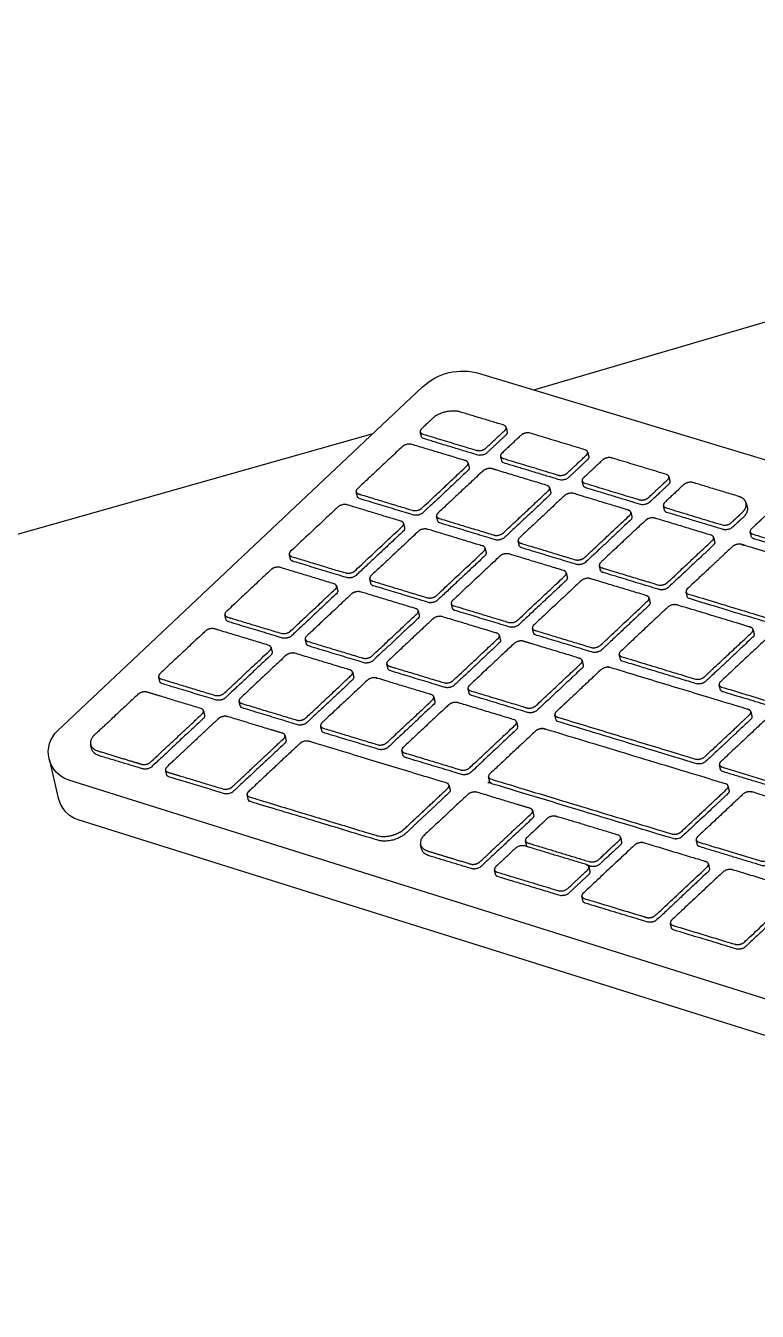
# Model space of a CAD drawing. Header units: millimetres. Extents: x 1086 to 16404, y 1320 to 9021.
# Drawn here: x 4708.4 to 4861.9, y 8406.7 to 8676.3 of the extents above; entities that cross this region are included whole.
import ezdxf

# ---------------------------------------------------------------- set-up
doc = ezdxf.new("R2010")
doc.units = ezdxf.units.MM
doc.header["$LTSCALE"] = 8
doc.layers.add('STS_Señales Débiles', color=7, linetype='Continuous', true_color=0x265482)

# ---------------------------------------------------------------- blocks, each defined once
blk = doc.blocks.new('PC')
blk.add_line((-475.89, 196.8), (-378.14, 224.44))
for points in [[(-344.41, 233.59), (-222.18, 269.48, 0.313268), (-213.78, 280.33), (-212.25, 309.98)], [(-446.1, 156.23), (-444.17, 147.97, 0.265337), (-440.03, 143.5), (-113.39, 40.92, 0.270564), (-101.3, 43.68), (-24.03, 116.05, 0.267949), (-20.46, 127.81), (-21.67, 133.02)]]:
    blk.add_lwpolyline(points, format="xyb")
blk.add_lwpolyline([(-23.45, 127.13), (-106.23, 49.6, -0.270564), (-112.28, 48.22), (-441.95, 151.76, -0.573147), (-444.32, 162.1), (-367.77, 234.21, -0.268305), (-355.79, 237.03), (-25.88, 137.5, -0.577868)], format="xyb", close=True)
for points, weights, knots in [([(-350.51, 225.1), (-352.5, 223.24), (-354.49, 221.38), (-355.33, 220.59), (-356.43, 220.92), (-362.07, 222.63), (-367.7, 224.34), (-368.81, 224.68), (-367.96, 225.46), (-366.82, 226.54), (-365.67, 227.61), (-363.15, 229.97), (-359.84, 228.97), (-355.31, 227.6), (-350.78, 226.22), (-350.32, 226.08), (-350.24, 225.75), (-350.16, 225.42), (-350.51, 225.1)], [1, 1, 1, 0.707106781187, 1, 1, 1, 0.707106781187, 1, 1, 1, 0.707106781187, 1, 1, 1, 0.923879532511, 1, 0.923879532511, 1], [0, 0, 0, 1, 1, 2.570796, 2.570796, 3.570796, 3.570796, 5.141593, 5.141593, 6.141593, 6.141593, 7.712389, 7.712389, 8.712389, 8.712389, 9.497787, 9.497787, 10.283185, 10.283185, 10.283185]), ([(-350.24, 225.75), (-350.13, 225.26), (-350.01, 224.78), (-349.94, 224.45), (-350.29, 224.12), (-352.27, 222.26), (-354.26, 220.4), (-355.1, 219.61), (-356.21, 219.94), (-361.84, 221.65), (-367.47, 223.36), (-367.93, 223.5), (-368.01, 223.83), (-368.12, 224.32), (-368.24, 224.81)], [1, 1, 1, 0.923879532511, 1, 1, 1, 0.707106781187, 1, 1, 1, 0.923879532511, 1, 1, 1], [0, 0, 0, 1, 1, 1.785398, 1.785398, 2.785398, 2.785398, 4.356194, 4.356194, 5.356194, 5.356194, 6.141593, 6.141593, 7.141593, 7.141593, 7.141593]), ([(-351.1, 220.35), (-349.11, 222.21), (-347.12, 224.07), (-346.28, 224.86), (-345.18, 224.52), (-339.42, 222.78), (-333.67, 221.03), (-332.57, 220.7), (-333.41, 219.91), (-335.39, 218.05), (-337.38, 216.19), (-338.22, 215.4), (-339.33, 215.73), (-345.08, 217.48), (-350.83, 219.22), (-351.29, 219.36), (-351.37, 219.69), (-351.45, 220.02), (-351.1, 220.35)], [1, 1, 1, 0.707106781187, 1, 1, 1, 0.707106781187, 1, 1, 1, 0.707106781187, 1, 1, 1, 0.923879532511, 1, 0.923879532511, 1], [0, 0, 0, 1, 1, 2.570796, 2.570796, 3.570796, 3.570796, 5.141593, 5.141593, 6.141593, 6.141593, 7.712389, 7.712389, 8.712389, 8.712389, 9.497787, 9.497787, 10.283185, 10.283185, 10.283185]), ([(-371.96, 221.72), (-371.12, 222.51), (-370.01, 222.17), (-364.38, 220.47), (-358.75, 218.76), (-358.29, 218.62), (-358.21, 218.29), (-358.14, 217.96), (-358.48, 217.63), (-363.2, 213.21), (-367.92, 208.79), (-368.77, 208), (-369.87, 208.34), (-375.5, 210.05), (-381.14, 211.76), (-381.6, 211.9), (-381.67, 212.22), (-381.75, 212.55), (-381.4, 212.88), (-376.68, 217.3), (-371.96, 221.72)], [1, 0.707106781187, 1, 1, 1, 0.923879532511, 1, 0.923879532511, 1, 1, 1, 0.707106781187, 1, 1, 1, 0.923879532511, 1, 0.923879532511, 1, 1, 1], [0, 0, 0, 1.570796, 1.570796, 2.570796, 2.570796, 3.356194, 3.356194, 4.141593, 4.141593, 5.141593, 5.141593, 6.712389, 6.712389, 7.712389, 7.712389, 8.497787, 8.497787, 9.283185, 9.283185, 10.283185, 10.283185, 10.283185]), ([(-333.14, 220.56), (-333.02, 220.08), (-332.91, 219.59), (-332.83, 219.26), (-333.18, 218.93), (-335.17, 217.07), (-337.15, 215.21), (-338, 214.42), (-339.1, 214.76), (-344.85, 216.5), (-350.61, 218.25), (-351.06, 218.38), (-351.14, 218.71), (-351.26, 219.2), (-351.37, 219.69)], [1, 1, 1, 0.923879532511, 1, 1, 1, 0.707106781187, 1, 1, 1, 0.923879532511, 1, 1, 1], [0, 0, 0, 1, 1, 1.785398, 1.785398, 2.785398, 2.785398, 4.356194, 4.356194, 5.356194, 5.356194, 6.141593, 6.141593, 7.141593, 7.141593, 7.141593]), ([(-322.3, 210.57), (-328.02, 212.3), (-333.73, 214.03), (-334.83, 214.37), (-333.99, 215.16), (-332, 217.02), (-330.02, 218.88), (-329.18, 219.67), (-328.07, 219.33), (-322.36, 217.6), (-316.64, 215.87), (-315.54, 215.53), (-316.38, 214.74), (-318.37, 212.88), (-320.36, 211.02), (-320.7, 210.69), (-321.27, 210.56), (-321.84, 210.43), (-322.3, 210.57)], [1, 1, 1, 0.707106781187, 1, 1, 1, 0.707106781187, 1, 1, 1, 0.707106781187, 1, 1, 1, 0.923879532511, 1, 0.923879532511, 1], [0, 0, 0, 1, 1, 2.570796, 2.570796, 3.570796, 3.570796, 5.141593, 5.141593, 6.141593, 6.141593, 7.712389, 7.712389, 8.712389, 8.712389, 9.497787, 9.497787, 10.283185, 10.283185, 10.283185]), ([(-358.21, 218.29), (-358.1, 217.8), (-357.98, 217.31), (-357.91, 216.98), (-358.26, 216.65), (-362.98, 212.23), (-367.7, 207.81), (-368.54, 207.03), (-369.64, 207.36), (-375.28, 209.07), (-380.91, 210.78), (-381.37, 210.92), (-381.44, 211.25), (-381.56, 211.74), (-381.67, 212.22)], [1, 1, 1, 0.923879532511, 1, 1, 1, 0.707106781187, 1, 1, 1, 0.923879532511, 1, 1, 1], [0, 0, 0, 1, 1, 1.785398, 1.785398, 2.785398, 2.785398, 4.356194, 4.356194, 5.356194, 5.356194, 6.141593, 6.141593, 7.141593, 7.141593, 7.141593]), ([(-364.53, 207.76), (-359.81, 212.18), (-355.09, 216.6), (-354.75, 216.93), (-354.18, 217.06), (-353.61, 217.2), (-353.15, 217.06), (-347.39, 215.31), (-341.64, 213.57), (-341.18, 213.43), (-341.11, 213.1), (-341.03, 212.77), (-341.38, 212.44), (-346.1, 208.02), (-350.82, 203.6), (-351.66, 202.81), (-352.76, 203.15), (-358.52, 204.89), (-364.27, 206.64), (-365.38, 206.97), (-364.53, 207.76)], [1, 1, 1, 0.923879532511, 1, 0.923879532511, 1, 1, 1, 0.923879532511, 1, 0.923879532511, 1, 1, 1, 0.707106781187, 1, 1, 1, 0.707106781187, 1], [0, 0, 0, 1, 1, 1.785398, 1.785398, 2.570796, 2.570796, 3.570796, 3.570796, 4.356194, 4.356194, 5.141593, 5.141593, 6.141593, 6.141593, 7.712389, 7.712389, 8.712389, 8.712389, 10.283185, 10.283185, 10.283185]), ([(-341.11, 213.1), (-340.99, 212.61), (-340.88, 212.12), (-340.8, 211.79), (-341.15, 211.47), (-345.87, 207.05), (-350.59, 202.62), (-351.43, 201.84), (-352.54, 202.17), (-358.29, 203.92), (-364.04, 205.66), (-364.5, 205.8), (-364.58, 206.13), (-364.69, 206.62), (-364.81, 207.11)], [1, 1, 1, 0.923879532511, 1, 1, 1, 0.707106781187, 1, 1, 1, 0.923879532511, 1, 1, 1], [0, 0, 0, 1, 1, 1.785398, 1.785398, 2.785398, 2.785398, 4.356194, 4.356194, 5.356194, 5.356194, 6.141593, 6.141593, 7.141593, 7.141593, 7.141593]), ([(-316.11, 215.4), (-316, 214.91), (-315.88, 214.42), (-315.81, 214.09), (-316.15, 213.77), (-318.14, 211.9), (-320.13, 210.04), (-320.48, 209.72), (-321.05, 209.58), (-321.62, 209.45), (-322.07, 209.59), (-327.79, 211.32), (-333.5, 213.06), (-333.96, 213.2), (-334.04, 213.52), (-334.15, 214.01), (-334.26, 214.5)], [1, 1, 1, 0.923879532511, 1, 1, 1, 0.923879532511, 1, 0.923879532511, 1, 1, 1, 0.923879532511, 1, 1, 1], [0, 0, 0, 1, 1, 1.785398, 1.785398, 2.785398, 2.785398, 3.570796, 3.570796, 4.356194, 4.356194, 5.356194, 5.356194, 6.141593, 6.141593, 7.141593, 7.141593, 7.141593]), ([(-301.49, 211.27), (-300.12, 210.85), (-299.89, 209.87), (-299.66, 208.88), (-300.7, 207.9), (-301.85, 206.83), (-302.99, 205.75), (-303.34, 205.43), (-303.91, 205.29), (-304.48, 205.16), (-304.94, 205.3), (-310.82, 207.08), (-316.7, 208.87), (-317.81, 209.2), (-316.97, 209.99), (-314.98, 211.85), (-312.99, 213.71), (-312.15, 214.5), (-311.05, 214.17), (-306.27, 212.72), (-301.49, 211.27)], [1, 0.923879532511, 1, 0.923879532511, 1, 1, 1, 0.923879532511, 1, 0.923879532511, 1, 1, 1, 0.707106781187, 1, 1, 1, 0.707106781187, 1, 1, 1], [0, 0, 0, 0.785398, 0.785398, 1.570796, 1.570796, 2.570796, 2.570796, 3.356194, 3.356194, 4.141593, 4.141593, 5.141593, 5.141593, 6.712389, 6.712389, 7.712389, 7.712389, 9.283185, 9.283185, 10.283185, 10.283185, 10.283185]), ([(-333.79, 198.44), (-334.63, 197.65), (-335.74, 197.98), (-341.45, 199.72), (-347.17, 201.45), (-348.27, 201.79), (-347.43, 202.57), (-342.71, 206.99), (-337.99, 211.41), (-337.15, 212.2), (-336.04, 211.87), (-330.33, 210.13), (-324.62, 208.4), (-324.16, 208.26), (-324.08, 207.93), (-324, 207.6), (-324.35, 207.28), (-329.07, 202.86), (-333.79, 198.44)], [1, 0.707106781187, 1, 1, 1, 0.707106781187, 1, 1, 1, 0.707106781187, 1, 1, 1, 0.923879532511, 1, 0.923879532511, 1, 1, 1], [0, 0, 0, 1.570796, 1.570796, 2.570796, 2.570796, 4.141593, 4.141593, 5.141593, 5.141593, 6.712389, 6.712389, 7.712389, 7.712389, 8.497787, 8.497787, 9.283185, 9.283185, 10.283185, 10.283185, 10.283185]), ([(-372.29, 206.07), (-371.19, 205.73), (-372.03, 204.95), (-376.99, 200.3), (-381.95, 195.66), (-382.79, 194.87), (-383.89, 195.2), (-389.53, 196.91), (-395.16, 198.62), (-396.27, 198.96), (-395.42, 199.75), (-390.47, 204.39), (-385.51, 209.03), (-384.66, 209.82), (-383.56, 209.49), (-377.93, 207.78), (-372.29, 206.07)], [1, 0.707106781187, 1, 1, 1, 0.707106781187, 1, 1, 1, 0.707106781187, 1, 1, 1, 0.707106781187, 1, 1, 1], [0, 0, 0, 1.570796, 1.570796, 2.570796, 2.570796, 4.141593, 4.141593, 5.141593, 5.141593, 6.712389, 6.712389, 7.712389, 7.712389, 9.283185, 9.283185, 10.283185, 10.283185, 10.283185]), ([(-324.08, 207.93), (-323.97, 207.44), (-323.85, 206.96), (-323.78, 206.63), (-324.13, 206.3), (-328.84, 201.88), (-333.56, 197.46), (-334.41, 196.67), (-335.51, 197.01), (-341.22, 198.74), (-346.94, 200.47), (-347.4, 200.61), (-347.47, 200.94), (-347.59, 201.43), (-347.7, 201.92)], [1, 1, 1, 0.923879532511, 1, 1, 1, 0.707106781187, 1, 1, 1, 0.923879532511, 1, 1, 1], [0, 0, 0, 1, 1, 1.785398, 1.785398, 2.785398, 2.785398, 4.356194, 4.356194, 5.356194, 5.356194, 6.141593, 6.141593, 7.141593, 7.141593, 7.141593]), ([(-299.89, 209.87), (-299.77, 209.38), (-299.66, 208.89), (-299.43, 207.9), (-300.47, 206.92), (-301.62, 205.85), (-302.76, 204.78), (-303.11, 204.45), (-303.68, 204.32), (-304.25, 204.18), (-304.71, 204.32), (-310.59, 206.11), (-316.48, 207.89), (-316.93, 208.03), (-317.01, 208.36), (-317.12, 208.85), (-317.24, 209.34)], [1, 1, 1, 0.923879532511, 1, 1, 1, 0.923879532511, 1, 0.923879532511, 1, 1, 1, 0.923879532511, 1, 1, 1], [0, 0, 0, 1, 1, 1.785398, 1.785398, 2.785398, 2.785398, 3.570796, 3.570796, 4.356194, 4.356194, 5.356194, 5.356194, 6.141593, 6.141593, 7.141593, 7.141593, 7.141593]), ([(-286.64, 199.75), (-292.57, 201.55), (-298.5, 203.35), (-298.96, 203.49), (-299.04, 203.82), (-299.11, 204.14), (-298.76, 204.47), (-297.62, 205.54), (-296.48, 206.62), (-295.43, 207.6), (-293.72, 207.99), (-292.01, 208.39), (-290.64, 207.98), (-285.81, 206.51), (-280.98, 205.05), (-279.88, 204.71), (-280.72, 203.92), (-282.71, 202.06), (-284.69, 200.2), (-285.53, 199.41), (-286.64, 199.75)], [1, 1, 1, 0.923879532511, 1, 0.923879532511, 1, 1, 1, 0.923879532511, 1, 0.923879532511, 1, 1, 1, 0.707106781187, 1, 1, 1, 0.707106781187, 1], [0, 0, 0, 1, 1, 1.785398, 1.785398, 2.570796, 2.570796, 3.570796, 3.570796, 4.356194, 4.356194, 5.141593, 5.141593, 6.141593, 6.141593, 7.712389, 7.712389, 8.712389, 8.712389, 10.283185, 10.283185, 10.283185]), ([(-371.76, 205.6), (-371.64, 205.11), (-371.53, 204.62), (-371.45, 204.29), (-371.8, 203.97), (-376.76, 199.32), (-381.72, 194.68), (-382.56, 193.89), (-383.66, 194.23), (-389.3, 195.94), (-394.93, 197.65), (-395.39, 197.78), (-395.47, 198.11), (-395.58, 198.6), (-395.7, 199.09)], [1, 1, 1, 0.923879532511, 1, 1, 1, 0.707106781187, 1, 1, 1, 0.923879532511, 1, 1, 1], [0, 0, 0, 1, 1, 1.785398, 1.785398, 2.785398, 2.785398, 4.356194, 4.356194, 5.356194, 5.356194, 6.141593, 6.141593, 7.141593, 7.141593, 7.141593]), ([(-307.25, 203.13), (-306.79, 203), (-306.72, 202.67), (-306.64, 202.34), (-306.99, 202.01), (-311.71, 197.59), (-316.43, 193.17), (-316.78, 192.84), (-317.35, 192.71), (-317.92, 192.58), (-318.38, 192.72), (-324.26, 194.5), (-330.14, 196.29), (-331.24, 196.62), (-330.4, 197.41), (-325.68, 201.83), (-320.96, 206.25), (-320.61, 206.58), (-320.04, 206.71), (-319.47, 206.84), (-319.02, 206.7), (-313.13, 204.92), (-307.25, 203.13)], [1, 0.923879532511, 1, 0.923879532511, 1, 1, 1, 0.923879532511, 1, 0.923879532511, 1, 1, 1, 0.707106781187, 1, 1, 1, 0.923879532511, 1, 0.923879532511, 1, 1, 1], [0, 0, 0, 0.785398, 0.785398, 1.570796, 1.570796, 2.570796, 2.570796, 3.356194, 3.356194, 4.141593, 4.141593, 5.141593, 5.141593, 6.712389, 6.712389, 7.712389, 7.712389, 8.497787, 8.497787, 9.283185, 9.283185, 10.283185, 10.283185, 10.283185]), ([(-378.29, 193.51), (-378.75, 193.64), (-378.83, 193.97), (-378.91, 194.3), (-378.56, 194.63), (-373.6, 199.27), (-368.64, 203.92), (-367.8, 204.71), (-366.69, 204.37), (-360.94, 202.63), (-355.19, 200.88), (-354.08, 200.54), (-354.92, 199.76), (-359.88, 195.11), (-364.84, 190.47), (-365.68, 189.68), (-366.79, 190.02), (-372.54, 191.76), (-378.29, 193.51)], [1, 0.923879532511, 1, 0.923879532511, 1, 1, 1, 0.707106781187, 1, 1, 1, 0.707106781187, 1, 1, 1, 0.707106781187, 1, 1, 1], [0, 0, 0, 0.785398, 0.785398, 1.570796, 1.570796, 2.570796, 2.570796, 4.141593, 4.141593, 5.141593, 5.141593, 6.712389, 6.712389, 7.712389, 7.712389, 9.283185, 9.283185, 10.283185, 10.283185, 10.283185]), ([(-306.72, 202.67), (-306.6, 202.18), (-306.49, 201.69), (-306.41, 201.36), (-306.76, 201.03), (-311.48, 196.61), (-316.2, 192.19), (-316.55, 191.87), (-317.12, 191.73), (-317.69, 191.6), (-318.15, 191.74), (-324.03, 193.52), (-329.91, 195.31), (-330.37, 195.45), (-330.45, 195.78), (-330.56, 196.26), (-330.67, 196.75)], [1, 1, 1, 0.923879532511, 1, 1, 1, 0.923879532511, 1, 0.923879532511, 1, 1, 1, 0.923879532511, 1, 1, 1], [0, 0, 0, 1, 1, 1.785398, 1.785398, 2.785398, 2.785398, 3.570796, 3.570796, 4.356194, 4.356194, 5.356194, 5.356194, 6.141593, 6.141593, 7.141593, 7.141593, 7.141593]), ([(-280.45, 204.58), (-280.33, 204.09), (-280.22, 203.6), (-280.14, 203.27), (-280.49, 202.95), (-282.48, 201.09), (-284.46, 199.22), (-285.31, 198.44), (-286.41, 198.77), (-292.34, 200.57), (-298.28, 202.37), (-298.73, 202.51), (-298.81, 202.84), (-298.92, 203.33), (-299.04, 203.82)], [1, 1, 1, 0.923879532511, 1, 1, 1, 0.707106781187, 1, 1, 1, 0.923879532511, 1, 1, 1], [0, 0, 0, 1, 1, 1.785398, 1.785398, 2.785398, 2.785398, 4.356194, 4.356194, 5.356194, 5.356194, 6.141593, 6.141593, 7.141593, 7.141593, 7.141593]), ([(-354.65, 200.41), (-354.54, 199.92), (-354.42, 199.43), (-354.35, 199.11), (-354.7, 198.78), (-359.66, 194.13), (-364.61, 189.49), (-365.46, 188.7), (-366.56, 189.04), (-372.31, 190.78), (-378.07, 192.53), (-378.52, 192.67), (-378.6, 193), (-378.71, 193.49), (-378.83, 193.97)], [1, 1, 1, 0.923879532511, 1, 1, 1, 0.707106781187, 1, 1, 1, 0.923879532511, 1, 1, 1], [0, 0, 0, 1, 1, 1.785398, 1.785398, 2.785398, 2.785398, 4.356194, 4.356194, 5.356194, 5.356194, 6.141593, 6.141593, 7.141593, 7.141593, 7.141593]), ([(-286.95, 183.18), (-299.44, 186.97), (-311.94, 190.76), (-313.04, 191.1), (-312.2, 191.89), (-307.48, 196.31), (-302.76, 200.73), (-302.41, 201.05), (-301.84, 201.19), (-301.27, 201.32), (-300.82, 201.18), (-288.32, 197.39), (-275.82, 193.6), (-275.37, 193.46), (-275.29, 193.13), (-275.21, 192.8), (-275.56, 192.48), (-280.28, 188.06), (-285, 183.64), (-285.84, 182.85), (-286.95, 183.18)], [1, 1, 1, 0.707106781187, 1, 1, 1, 0.923879532511, 1, 0.923879532511, 1, 1, 1, 0.923879532511, 1, 0.923879532511, 1, 1, 1, 0.707106781187, 1], [0, 0, 0, 1, 1, 2.570796, 2.570796, 3.570796, 3.570796, 4.356194, 4.356194, 5.141593, 5.141593, 6.141593, 6.141593, 6.926991, 6.926991, 7.712389, 7.712389, 8.712389, 8.712389, 10.283185, 10.283185, 10.283185]), ([(-338.16, 195.71), (-337.06, 195.38), (-337.9, 194.59), (-342.86, 189.95), (-347.82, 185.3), (-348.16, 184.98), (-348.73, 184.84), (-349.3, 184.71), (-349.76, 184.85), (-355.48, 186.58), (-361.19, 188.32), (-362.29, 188.65), (-361.45, 189.44), (-356.49, 194.08), (-351.53, 198.73), (-350.69, 199.52), (-349.59, 199.18), (-343.88, 197.45), (-338.16, 195.71)], [1, 0.707106781187, 1, 1, 1, 0.923879532511, 1, 0.923879532511, 1, 1, 1, 0.707106781187, 1, 1, 1, 0.707106781187, 1, 1, 1], [0, 0, 0, 1.570796, 1.570796, 2.570796, 2.570796, 3.356194, 3.356194, 4.141593, 4.141593, 5.141593, 5.141593, 6.712389, 6.712389, 7.712389, 7.712389, 9.283185, 9.283185, 10.283185, 10.283185, 10.283185]), ([(-386.32, 192.93), (-385.86, 192.79), (-385.79, 192.46), (-385.71, 192.13), (-386.06, 191.81), (-390.76, 187.4), (-395.47, 183), (-395.81, 182.67), (-396.38, 182.54), (-396.95, 182.4), (-397.41, 182.54), (-403.05, 184.25), (-408.68, 185.96), (-409.78, 186.3), (-408.94, 187.08), (-404.24, 191.49), (-399.53, 195.9), (-398.69, 196.69), (-397.59, 196.35), (-391.95, 194.64), (-386.32, 192.93)], [1, 0.923879532511, 1, 0.923879532511, 1, 1, 1, 0.923879532511, 1, 0.923879532511, 1, 1, 1, 0.707106781187, 1, 1, 1, 0.707106781187, 1, 1, 1], [0, 0, 0, 0.785398, 0.785398, 1.570796, 1.570796, 2.570796, 2.570796, 3.356194, 3.356194, 4.141593, 4.141593, 5.141593, 5.141593, 6.712389, 6.712389, 7.712389, 7.712389, 9.283185, 9.283185, 10.283185, 10.283185, 10.283185]), ([(-337.63, 195.25), (-337.51, 194.76), (-337.4, 194.27), (-337.32, 193.94), (-337.67, 193.61), (-342.63, 188.97), (-347.59, 184.33), (-347.94, 184), (-348.51, 183.87), (-349.08, 183.73), (-349.53, 183.87), (-355.25, 185.61), (-360.96, 187.34), (-361.42, 187.48), (-361.5, 187.81), (-361.61, 188.3), (-361.72, 188.78)], [1, 1, 1, 0.923879532511, 1, 1, 1, 0.923879532511, 1, 0.923879532511, 1, 1, 1, 0.923879532511, 1, 1, 1], [0, 0, 0, 1, 1, 1.785398, 1.785398, 2.785398, 2.785398, 3.570796, 3.570796, 4.356194, 4.356194, 5.356194, 5.356194, 6.141593, 6.141593, 7.141593, 7.141593, 7.141593]), ([(-385.79, 192.46), (-385.67, 191.98), (-385.56, 191.49), (-385.48, 191.16), (-385.83, 190.83), (-390.53, 186.42), (-395.24, 182.02), (-395.59, 181.69), (-396.16, 181.56), (-396.73, 181.43), (-397.18, 181.56), (-402.82, 183.27), (-408.45, 184.98), (-408.91, 185.12), (-408.99, 185.45), (-409.1, 185.94), (-409.21, 186.43)], [1, 1, 1, 0.923879532511, 1, 1, 1, 0.923879532511, 1, 0.923879532511, 1, 1, 1, 0.923879532511, 1, 1, 1], [0, 0, 0, 1, 1, 1.785398, 1.785398, 2.785398, 2.785398, 3.570796, 3.570796, 4.356194, 4.356194, 5.356194, 5.356194, 6.141593, 6.141593, 7.141593, 7.141593, 7.141593]), ([(-332.4, 179.58), (-338.28, 181.37), (-344.16, 183.15), (-344.62, 183.29), (-344.7, 183.62), (-344.77, 183.95), (-344.43, 184.28), (-339.47, 188.92), (-334.51, 193.56), (-334.16, 193.89), (-333.59, 194.02), (-333.02, 194.16), (-332.56, 194.02), (-326.68, 192.23), (-320.8, 190.45), (-319.69, 190.11), (-320.54, 189.32), (-325.49, 184.68), (-330.45, 180.04), (-330.8, 179.71), (-331.37, 179.58), (-331.94, 179.44), (-332.4, 179.58)], [1, 1, 1, 0.923879532511, 1, 0.923879532511, 1, 1, 1, 0.923879532511, 1, 0.923879532511, 1, 1, 1, 0.707106781187, 1, 1, 1, 0.923879532511, 1, 0.923879532511, 1], [0, 0, 0, 1, 1, 1.785398, 1.785398, 2.570796, 2.570796, 3.570796, 3.570796, 4.356194, 4.356194, 5.141593, 5.141593, 6.141593, 6.141593, 7.712389, 7.712389, 8.712389, 8.712389, 9.497787, 9.497787, 10.283185, 10.283185, 10.283185]), ([(-275.29, 193.13), (-275.18, 192.64), (-275.06, 192.15), (-274.99, 191.83), (-275.33, 191.5), (-280.05, 187.08), (-284.77, 182.66), (-285.62, 181.87), (-286.72, 182.2), (-299.22, 186), (-311.71, 189.79), (-312.17, 189.92), (-312.25, 190.25), (-312.36, 190.74), (-312.47, 191.23)], [1, 1, 1, 0.923879532511, 1, 1, 1, 0.707106781187, 1, 1, 1, 0.923879532511, 1, 1, 1], [0, 0, 0, 1, 1, 1.785398, 1.785398, 2.785398, 2.785398, 4.356194, 4.356194, 5.356194, 5.356194, 6.141593, 6.141593, 7.141593, 7.141593, 7.141593]), ([(-391.81, 180.84), (-392.92, 181.18), (-392.08, 181.97), (-387.37, 186.37), (-382.67, 190.78), (-381.83, 191.57), (-380.72, 191.23), (-374.97, 189.49), (-369.21, 187.74), (-368.11, 187.41), (-368.95, 186.62), (-373.66, 182.21), (-378.36, 177.81), (-379.2, 177.02), (-380.31, 177.35), (-386.06, 179.1), (-391.81, 180.84)], [1, 0.707106781187, 1, 1, 1, 0.707106781187, 1, 1, 1, 0.707106781187, 1, 1, 1, 0.707106781187, 1, 1, 1], [0, 0, 0, 1.570796, 1.570796, 2.570796, 2.570796, 4.141593, 4.141593, 5.141593, 5.141593, 6.712389, 6.712389, 7.712389, 7.712389, 9.283185, 9.283185, 10.283185, 10.283185, 10.283185]), ([(-320.26, 189.98), (-320.15, 189.49), (-320.04, 189), (-319.96, 188.67), (-320.31, 188.35), (-325.27, 183.7), (-330.22, 179.06), (-330.57, 178.73), (-331.14, 178.6), (-331.71, 178.47), (-332.17, 178.6), (-338.05, 180.39), (-343.94, 182.17), (-344.39, 182.31), (-344.47, 182.64), (-344.58, 183.13), (-344.7, 183.62)], [1, 1, 1, 0.923879532511, 1, 1, 1, 0.923879532511, 1, 0.923879532511, 1, 1, 1, 0.923879532511, 1, 1, 1], [0, 0, 0, 1, 1, 1.785398, 1.785398, 2.785398, 2.785398, 3.570796, 3.570796, 4.356194, 4.356194, 5.356194, 5.356194, 6.141593, 6.141593, 7.141593, 7.141593, 7.141593]), ([(-368.68, 187.27), (-368.57, 186.79), (-368.45, 186.3), (-368.38, 185.97), (-368.72, 185.64), (-373.43, 181.24), (-378.13, 176.83), (-378.97, 176.04), (-380.08, 176.38), (-385.83, 178.12), (-391.59, 179.87), (-392.04, 180.01), (-392.12, 180.33), (-392.23, 180.82), (-392.35, 181.31)], [1, 1, 1, 0.923879532511, 1, 1, 1, 0.707106781187, 1, 1, 1, 0.923879532511, 1, 1, 1], [0, 0, 0, 1, 1, 1.785398, 1.785398, 2.785398, 2.785398, 4.356194, 4.356194, 5.356194, 5.356194, 6.141593, 6.141593, 7.141593, 7.141593, 7.141593]), ([(-365.56, 185.59), (-364.72, 186.38), (-363.62, 186.04), (-357.9, 184.31), (-352.19, 182.58), (-351.73, 182.44), (-351.65, 182.11), (-351.58, 181.78), (-351.93, 181.45), (-356.63, 177.05), (-361.34, 172.64), (-362.18, 171.85), (-363.28, 172.19), (-369, 173.92), (-374.71, 175.65), (-375.17, 175.79), (-375.24, 176.12), (-375.32, 176.45), (-374.97, 176.78), (-370.27, 181.18), (-365.56, 185.59)], [1, 0.707106781187, 1, 1, 1, 0.923879532511, 1, 0.923879532511, 1, 1, 1, 0.707106781187, 1, 1, 1, 0.923879532511, 1, 0.923879532511, 1, 1, 1], [0, 0, 0, 1.570796, 1.570796, 2.570796, 2.570796, 3.356194, 3.356194, 4.141593, 4.141593, 5.141593, 5.141593, 6.712389, 6.712389, 7.712389, 7.712389, 8.497787, 8.497787, 9.283185, 9.283185, 10.283185, 10.283185, 10.283185]), ([(-325.96, 177.63), (-326.42, 177.77), (-326.5, 178.1), (-326.57, 178.43), (-326.22, 178.75), (-321.27, 183.4), (-316.31, 188.04), (-315.47, 188.83), (-314.36, 188.49), (-306.67, 186.16), (-298.98, 183.83), (-297.88, 183.49), (-298.72, 182.7), (-303.68, 178.06), (-308.64, 173.42), (-308.98, 173.09), (-309.55, 172.96), (-310.12, 172.83), (-310.58, 172.96), (-318.27, 175.3), (-325.96, 177.63)], [1, 0.923879532511, 1, 0.923879532511, 1, 1, 1, 0.707106781187, 1, 1, 1, 0.707106781187, 1, 1, 1, 0.923879532511, 1, 0.923879532511, 1, 1, 1], [0, 0, 0, 0.785398, 0.785398, 1.570796, 1.570796, 2.570796, 2.570796, 4.141593, 4.141593, 5.141593, 5.141593, 6.712389, 6.712389, 7.712389, 7.712389, 8.497787, 8.497787, 9.283185, 9.283185, 10.283185, 10.283185, 10.283185]), ([(-411.3, 169.54), (-416.93, 171.25), (-422.57, 172.96), (-423.67, 173.29), (-422.83, 174.08), (-418.06, 178.55), (-413.29, 183.02), (-412.45, 183.8), (-411.34, 183.47), (-405.71, 181.76), (-400.07, 180.05), (-399.62, 179.91), (-399.54, 179.58), (-399.46, 179.25), (-399.81, 178.93), (-404.58, 174.46), (-409.35, 169.99), (-409.7, 169.67), (-410.27, 169.53), (-410.84, 169.4), (-411.3, 169.54)], [1, 1, 1, 0.707106781187, 1, 1, 1, 0.707106781187, 1, 1, 1, 0.923879532511, 1, 0.923879532511, 1, 1, 1, 0.923879532511, 1, 0.923879532511, 1], [0, 0, 0, 1, 1, 2.570796, 2.570796, 3.570796, 3.570796, 5.141593, 5.141593, 6.141593, 6.141593, 6.926991, 6.926991, 7.712389, 7.712389, 8.712389, 8.712389, 9.497787, 9.497787, 10.283185, 10.283185, 10.283185]), ([(-298.45, 183.36), (-298.33, 182.87), (-298.22, 182.38), (-298.14, 182.05), (-298.49, 181.73), (-303.45, 177.08), (-308.41, 172.44), (-308.76, 172.11), (-309.33, 171.98), (-309.9, 171.85), (-310.35, 171.99), (-318.04, 174.32), (-325.73, 176.65), (-326.19, 176.79), (-326.27, 177.12), (-326.38, 177.61), (-326.5, 178.1)], [1, 1, 1, 0.923879532511, 1, 1, 1, 0.923879532511, 1, 0.923879532511, 1, 1, 1, 0.923879532511, 1, 1, 1], [0, 0, 0, 1, 1, 1.785398, 1.785398, 2.785398, 2.785398, 3.570796, 3.570796, 4.356194, 4.356194, 5.356194, 5.356194, 6.141593, 6.141593, 7.141593, 7.141593, 7.141593]), ([(-351.65, 182.11), (-351.54, 181.62), (-351.43, 181.13), (-351.35, 180.8), (-351.7, 180.48), (-356.4, 176.07), (-361.11, 171.66), (-361.95, 170.88), (-363.05, 171.21), (-368.77, 172.94), (-374.48, 174.68), (-374.94, 174.82), (-375.01, 175.15), (-375.13, 175.63), (-375.24, 176.12)], [1, 1, 1, 0.923879532511, 1, 1, 1, 0.707106781187, 1, 1, 1, 0.923879532511, 1, 1, 1], [0, 0, 0, 1, 1, 1.785398, 1.785398, 2.785398, 2.785398, 4.356194, 4.356194, 5.356194, 5.356194, 6.141593, 6.141593, 7.141593, 7.141593, 7.141593]), ([(-334.56, 176.19), (-339.27, 171.78), (-343.97, 167.37), (-344.81, 166.59), (-345.92, 166.92), (-351.8, 168.71), (-357.68, 170.49), (-358.79, 170.82), (-357.95, 171.61), (-353.24, 176.02), (-348.54, 180.43), (-348.19, 180.75), (-347.62, 180.89), (-347.05, 181.02), (-346.59, 180.88), (-340.71, 179.09), (-334.82, 177.31), (-334.37, 177.17), (-334.29, 176.84), (-334.21, 176.51), (-334.56, 176.19)], [1, 1, 1, 0.707106781187, 1, 1, 1, 0.707106781187, 1, 1, 1, 0.923879532511, 1, 0.923879532511, 1, 1, 1, 0.923879532511, 1, 0.923879532511, 1], [0, 0, 0, 1, 1, 2.570796, 2.570796, 3.570796, 3.570796, 5.141593, 5.141593, 6.141593, 6.141593, 6.926991, 6.926991, 7.712389, 7.712389, 8.712389, 8.712389, 9.497787, 9.497787, 10.283185, 10.283185, 10.283185]), ([(-293.41, 182.14), (-287.08, 180.22), (-280.75, 178.3), (-279.65, 177.96), (-280.49, 177.17), (-285.45, 172.53), (-290.41, 167.89), (-291.25, 167.1), (-292.35, 167.43), (-298.68, 169.35), (-305.01, 171.27), (-305.46, 171.41), (-305.54, 171.74), (-305.62, 172.07), (-305.27, 172.4), (-300.31, 177.04), (-295.35, 181.68), (-295, 182.01), (-294.43, 182.14), (-293.86, 182.28), (-293.41, 182.14)], [1, 1, 1, 0.707106781187, 1, 1, 1, 0.707106781187, 1, 1, 1, 0.923879532511, 1, 0.923879532511, 1, 1, 1, 0.923879532511, 1, 0.923879532511, 1], [0, 0, 0, 1, 1, 2.570796, 2.570796, 3.570796, 3.570796, 5.141593, 5.141593, 6.141593, 6.141593, 6.926991, 6.926991, 7.712389, 7.712389, 8.712389, 8.712389, 9.497787, 9.497787, 10.283185, 10.283185, 10.283185]), ([(-399.54, 179.58), (-399.42, 179.09), (-399.31, 178.61), (-399.23, 178.28), (-399.58, 177.95), (-404.35, 173.48), (-409.12, 169.02), (-409.47, 168.69), (-410.04, 168.56), (-410.61, 168.42), (-411.07, 168.56), (-416.7, 170.27), (-422.34, 171.98), (-422.79, 172.12), (-422.87, 172.45), (-422.99, 172.94), (-423.1, 173.43)], [1, 1, 1, 0.923879532511, 1, 1, 1, 0.923879532511, 1, 0.923879532511, 1, 1, 1, 0.923879532511, 1, 1, 1], [0, 0, 0, 1, 1, 1.785398, 1.785398, 2.785398, 2.785398, 3.570796, 3.570796, 4.356194, 4.356194, 5.356194, 5.356194, 6.141593, 6.141593, 7.141593, 7.141593, 7.141593]), ([(-396.42, 177.9), (-395.58, 178.69), (-394.47, 178.35), (-388.72, 176.61), (-382.97, 174.86), (-381.86, 174.53), (-382.71, 173.74), (-387.48, 169.27), (-392.25, 164.8), (-393.09, 164.01), (-394.19, 164.35), (-399.94, 166.1), (-405.7, 167.84), (-406.16, 167.98), (-406.23, 168.31), (-406.31, 168.64), (-405.96, 168.96), (-401.19, 173.43), (-396.42, 177.9)], [1, 0.707106781187, 1, 1, 1, 0.707106781187, 1, 1, 1, 0.707106781187, 1, 1, 1, 0.923879532511, 1, 0.923879532511, 1, 1, 1], [0, 0, 0, 1.570796, 1.570796, 2.570796, 2.570796, 4.141593, 4.141593, 5.141593, 5.141593, 6.712389, 6.712389, 7.712389, 7.712389, 8.497787, 8.497787, 9.283185, 9.283185, 10.283185, 10.283185, 10.283185]), ([(-334.29, 176.84), (-334.18, 176.35), (-334.06, 175.86), (-333.99, 175.54), (-334.33, 175.21), (-339.04, 170.8), (-343.74, 166.4), (-344.59, 165.61), (-345.69, 165.94), (-351.57, 167.73), (-357.46, 169.51), (-357.91, 169.65), (-357.99, 169.98), (-358.1, 170.47), (-358.22, 170.96)], [1, 1, 1, 0.923879532511, 1, 1, 1, 0.707106781187, 1, 1, 1, 0.923879532511, 1, 1, 1], [0, 0, 0, 1, 1, 1.785398, 1.785398, 2.785398, 2.785398, 4.356194, 4.356194, 5.356194, 5.356194, 6.141593, 6.141593, 7.141593, 7.141593, 7.141593]), ([(-339.48, 164.97), (-340.59, 165.3), (-339.74, 166.09), (-335.04, 170.5), (-330.34, 174.9), (-329.99, 175.23), (-329.42, 175.36), (-328.85, 175.5), (-328.39, 175.36), (-313.92, 170.97), (-299.44, 166.58), (-298.34, 166.24), (-299.18, 165.45), (-303.89, 161.05), (-308.59, 156.64), (-309.43, 155.85), (-310.54, 156.19), (-325.01, 160.58), (-339.48, 164.97)], [1, 0.707106781187, 1, 1, 1, 0.923879532511, 1, 0.923879532511, 1, 1, 1, 0.707106781187, 1, 1, 1, 0.707106781187, 1, 1, 1], [0, 0, 0, 1.570796, 1.570796, 2.570796, 2.570796, 3.356194, 3.356194, 4.141593, 4.141593, 5.141593, 5.141593, 6.712389, 6.712389, 7.712389, 7.712389, 9.283185, 9.283185, 10.283185, 10.283185, 10.283185]), ([(-280.22, 177.83), (-280.1, 177.34), (-279.99, 176.85), (-279.91, 176.52), (-280.26, 176.2), (-285.22, 171.55), (-290.18, 166.91), (-291.02, 166.12), (-292.12, 166.46), (-298.45, 168.38), (-304.78, 170.29), (-305.24, 170.43), (-305.31, 170.76), (-305.43, 171.25), (-305.54, 171.74)], [1, 1, 1, 0.923879532511, 1, 1, 1, 0.707106781187, 1, 1, 1, 0.923879532511, 1, 1, 1], [0, 0, 0, 1, 1, 1.785398, 1.785398, 2.785398, 2.785398, 4.356194, 4.356194, 5.356194, 5.356194, 6.141593, 6.141593, 7.141593, 7.141593, 7.141593]), ([(-382.43, 174.39), (-382.32, 173.9), (-382.21, 173.42), (-382.13, 173.09), (-382.48, 172.76), (-387.25, 168.29), (-392.02, 163.83), (-392.86, 163.04), (-393.96, 163.37), (-399.72, 165.12), (-405.47, 166.86), (-405.93, 167), (-406, 167.33), (-406.12, 167.82), (-406.23, 168.31)], [1, 1, 1, 0.923879532511, 1, 1, 1, 0.707106781187, 1, 1, 1, 0.923879532511, 1, 1, 1], [0, 0, 0, 1, 1, 1.785398, 1.785398, 2.785398, 2.785398, 4.356194, 4.356194, 5.356194, 5.356194, 6.141593, 6.141593, 7.141593, 7.141593, 7.141593]), ([(-377.17, 159.18), (-382.88, 160.92), (-388.59, 162.65), (-389.7, 162.99), (-388.86, 163.77), (-384.09, 168.24), (-379.32, 172.71), (-378.47, 173.5), (-377.37, 173.16), (-371.66, 171.43), (-365.94, 169.7), (-364.84, 169.36), (-365.68, 168.57), (-370.45, 164.11), (-375.22, 159.64), (-376.06, 158.85), (-377.17, 159.18)], [1, 1, 1, 0.707106781187, 1, 1, 1, 0.707106781187, 1, 1, 1, 0.707106781187, 1, 1, 1, 0.707106781187, 1], [0, 0, 0, 1, 1, 2.570796, 2.570796, 3.570796, 3.570796, 5.141593, 5.141593, 6.141593, 6.141593, 7.712389, 7.712389, 8.712389, 8.712389, 10.283185, 10.283185, 10.283185]), ([(-413.98, 165.66), (-419.37, 160.6), (-424.77, 155.55), (-425.61, 154.76), (-426.71, 155.1), (-431.24, 156.47), (-435.77, 157.85), (-439.09, 158.85), (-436.56, 161.22), (-432.01, 165.48), (-427.46, 169.74), (-426.62, 170.53), (-425.51, 170.2), (-419.88, 168.49), (-414.24, 166.78), (-413.14, 166.44), (-413.98, 165.66)], [1, 1, 1, 0.707106781187, 1, 1, 1, 0.707106781187, 1, 1, 1, 0.707106781187, 1, 1, 1, 0.707106781187, 1], [0, 0, 0, 1, 1, 2.570796, 2.570796, 3.570796, 3.570796, 5.141593, 5.141593, 6.141593, 6.141593, 7.712389, 7.712389, 8.712389, 8.712389, 10.283185, 10.283185, 10.283185]), ([(-365.41, 169.23), (-365.29, 168.74), (-365.18, 168.25), (-365.1, 167.92), (-365.45, 167.6), (-370.22, 163.13), (-374.99, 158.66), (-375.83, 157.87), (-376.94, 158.21), (-382.65, 159.94), (-388.37, 161.67), (-388.82, 161.81), (-388.9, 162.14), (-389.01, 162.63), (-389.13, 163.12)], [1, 1, 1, 0.923879532511, 1, 1, 1, 0.707106781187, 1, 1, 1, 0.923879532511, 1, 1, 1], [0, 0, 0, 1, 1, 1.785398, 1.785398, 2.785398, 2.785398, 4.356194, 4.356194, 5.356194, 5.356194, 6.141593, 6.141593, 7.141593, 7.141593, 7.141593]), ([(-359.8, 153.92), (-365.68, 155.7), (-371.57, 157.49), (-372.67, 157.82), (-371.83, 158.61), (-367.06, 163.08), (-362.29, 167.54), (-361.45, 168.33), (-360.34, 168), (-354.46, 166.21), (-348.58, 164.43), (-348.12, 164.29), (-348.04, 163.96), (-347.97, 163.63), (-348.32, 163.31), (-353.09, 158.84), (-357.86, 154.37), (-358.2, 154.04), (-358.77, 153.91), (-359.34, 153.78), (-359.8, 153.92)], [1, 1, 1, 0.707106781187, 1, 1, 1, 0.707106781187, 1, 1, 1, 0.923879532511, 1, 0.923879532511, 1, 1, 1, 0.923879532511, 1, 0.923879532511, 1], [0, 0, 0, 1, 1, 2.570796, 2.570796, 3.570796, 3.570796, 5.141593, 5.141593, 6.141593, 6.141593, 6.926991, 6.926991, 7.712389, 7.712389, 8.712389, 8.712389, 9.497787, 9.497787, 10.283185, 10.283185, 10.283185]), ([(-413.71, 166.31), (-413.6, 165.82), (-413.48, 165.33), (-413.4, 165), (-413.75, 164.68), (-419.15, 159.63), (-424.54, 154.58), (-425.38, 153.79), (-426.49, 154.12), (-431.02, 155.5), (-435.55, 156.87), (-436.92, 157.29), (-437.15, 158.27), (-437.26, 158.76), (-437.38, 159.25)], [1, 1, 1, 0.923879532511, 1, 1, 1, 0.707106781187, 1, 1, 1, 0.923879532511, 1, 1, 1], [0, 0, 0, 1, 1, 1.785398, 1.785398, 2.785398, 2.785398, 4.356194, 4.356194, 5.356194, 5.356194, 6.141593, 6.141593, 7.141593, 7.141593, 7.141593]), ([(-410.59, 164.63), (-409.75, 165.42), (-408.65, 165.08), (-402.89, 163.34), (-397.14, 161.59), (-396.03, 161.25), (-396.88, 160.47), (-402.27, 155.41), (-407.66, 150.36), (-408.51, 149.58), (-409.61, 149.91), (-415.36, 151.66), (-421.12, 153.4), (-422.22, 153.74), (-421.38, 154.52), (-415.98, 159.58), (-410.59, 164.63)], [1, 0.707106781187, 1, 1, 1, 0.707106781187, 1, 1, 1, 0.707106781187, 1, 1, 1, 0.707106781187, 1, 1, 1], [0, 0, 0, 1.570796, 1.570796, 2.570796, 2.570796, 4.141593, 4.141593, 5.141593, 5.141593, 6.712389, 6.712389, 7.712389, 7.712389, 9.283185, 9.283185, 10.283185, 10.283185, 10.283185]), ([(-298.91, 166.11), (-298.8, 165.62), (-298.68, 165.13), (-298.6, 164.8), (-298.95, 164.48), (-303.66, 160.07), (-308.36, 155.66), (-309.2, 154.87), (-310.31, 155.21), (-324.78, 159.6), (-339.25, 163.99), (-339.71, 164.13), (-339.79, 164.46), (-339.9, 164.95), (-340.02, 165.44)], [1, 1, 1, 0.923879532511, 1, 1, 1, 0.707106781187, 1, 1, 1, 0.923879532511, 1, 1, 1], [0, 0, 0, 1, 1, 1.785398, 1.785398, 2.785398, 2.785398, 4.356194, 4.356194, 5.356194, 5.356194, 6.141593, 6.141593, 7.141593, 7.141593, 7.141593]), ([(-295.81, 164.43), (-295.47, 164.76), (-294.9, 164.89), (-294.33, 165.02), (-293.87, 164.89), (-287.4, 162.92), (-280.94, 160.96), (-279.83, 160.63), (-280.68, 159.84), (-285.38, 155.43), (-290.08, 151.03), (-290.93, 150.24), (-292.03, 150.57), (-298.5, 152.53), (-304.96, 154.5), (-306.07, 154.83), (-305.22, 155.62), (-300.52, 160.03), (-295.81, 164.43)], [1, 0.923879532511, 1, 0.923879532511, 1, 1, 1, 0.707106781187, 1, 1, 1, 0.707106781187, 1, 1, 1, 0.707106781187, 1, 1, 1], [0, 0, 0, 0.785398, 0.785398, 1.570796, 1.570796, 2.570796, 2.570796, 4.141593, 4.141593, 5.141593, 5.141593, 6.712389, 6.712389, 7.712389, 7.712389, 9.283185, 9.283185, 10.283185, 10.283185, 10.283185]), ([(-348.04, 163.96), (-347.93, 163.47), (-347.82, 162.98), (-347.74, 162.65), (-348.09, 162.33), (-352.86, 157.86), (-357.63, 153.39), (-357.98, 153.07), (-358.55, 152.93), (-359.12, 152.8), (-359.57, 152.94), (-365.46, 154.72), (-371.34, 156.51), (-371.8, 156.65), (-371.87, 156.98), (-371.99, 157.47), (-372.1, 157.95)], [1, 1, 1, 0.923879532511, 1, 1, 1, 0.923879532511, 1, 0.923879532511, 1, 1, 1, 0.923879532511, 1, 1, 1], [0, 0, 0, 1, 1, 1.785398, 1.785398, 2.785398, 2.785398, 3.570796, 3.570796, 4.356194, 4.356194, 5.356194, 5.356194, 6.141593, 6.141593, 7.141593, 7.141593, 7.141593]), ([(-315.46, 140.47), (-334.41, 146.21), (-353.37, 151.96), (-353.82, 152.1), (-353.9, 152.43), (-353.98, 152.76), (-353.63, 153.09), (-348.86, 157.56), (-344.09, 162.02), (-343.25, 162.81), (-342.14, 162.48), (-323.19, 156.73), (-304.24, 150.98), (-303.13, 150.64), (-303.97, 149.85), (-308.74, 145.39), (-313.51, 140.92), (-314.36, 140.13), (-315.46, 140.47)], [1, 1, 1, 0.923879532511, 1, 0.923879532511, 1, 1, 1, 0.707106781187, 1, 1, 1, 0.707106781187, 1, 1, 1, 0.707106781187, 1], [0, 0, 0, 1, 1, 1.785398, 1.785398, 2.570796, 2.570796, 3.570796, 3.570796, 5.141593, 5.141593, 6.141593, 6.141593, 7.712389, 7.712389, 8.712389, 8.712389, 10.283185, 10.283185, 10.283185]), ([(-396.6, 161.12), (-396.49, 160.63), (-396.38, 160.14), (-396.3, 159.82), (-396.65, 159.49), (-402.04, 154.44), (-407.44, 149.39), (-408.28, 148.6), (-409.38, 148.93), (-415.13, 150.68), (-420.89, 152.42), (-421.35, 152.56), (-421.42, 152.89), (-421.54, 153.38), (-421.65, 153.87)], [1, 1, 1, 0.923879532511, 1, 1, 1, 0.707106781187, 1, 1, 1, 0.923879532511, 1, 1, 1], [0, 0, 0, 1, 1, 1.785398, 1.785398, 2.785398, 2.785398, 4.356194, 4.356194, 5.356194, 5.356194, 6.141593, 6.141593, 7.141593, 7.141593, 7.141593]), ([(-371.59, 141.51), (-374.12, 139.14), (-377.43, 140.15), (-390.72, 144.18), (-404.01, 148.21), (-405.12, 148.55), (-404.27, 149.34), (-398.88, 154.39), (-393.49, 159.44), (-392.64, 160.23), (-391.54, 159.89), (-377.14, 155.52), (-362.75, 151.16), (-361.65, 150.82), (-362.49, 150.03), (-367.04, 145.77), (-371.59, 141.51)], [1, 0.707106781187, 1, 1, 1, 0.707106781187, 1, 1, 1, 0.707106781187, 1, 1, 1, 0.707106781187, 1, 1, 1], [0, 0, 0, 1.570796, 1.570796, 2.570796, 2.570796, 4.141593, 4.141593, 5.141593, 5.141593, 6.712389, 6.712389, 7.712389, 7.712389, 9.283185, 9.283185, 10.283185, 10.283185, 10.283185]), ([(-280.4, 160.49), (-280.29, 160.01), (-280.18, 159.52), (-280.1, 159.19), (-280.45, 158.86), (-285.15, 154.46), (-289.86, 150.05), (-290.7, 149.26), (-291.8, 149.6), (-298.27, 151.56), (-304.73, 153.52), (-305.19, 153.66), (-305.27, 153.99), (-305.38, 154.47), (-305.5, 154.96)], [1, 1, 1, 0.923879532511, 1, 1, 1, 0.707106781187, 1, 1, 1, 0.923879532511, 1, 1, 1], [0, 0, 0, 1, 1, 1.785398, 1.785398, 2.785398, 2.785398, 4.356194, 4.356194, 5.356194, 5.356194, 6.141593, 6.141593, 7.141593, 7.141593, 7.141593]), ([(-303.7, 150.51), (-303.59, 150.02), (-303.47, 149.53), (-303.4, 149.2), (-303.75, 148.88), (-308.52, 144.41), (-313.29, 139.94), (-314.13, 139.15), (-315.23, 139.49), (-334.19, 145.24), (-353.14, 150.99), (-353.6, 151.13), (-353.67, 151.45), (-353.79, 151.94), (-353.9, 152.43)], [1, 1, 1, 0.923879532511, 1, 1, 1, 0.707106781187, 1, 1, 1, 0.923879532511, 1, 1, 1], [0, 0, 0, 1, 1, 1.785398, 1.785398, 2.785398, 2.785398, 4.356194, 4.356194, 5.356194, 5.356194, 6.141593, 6.141593, 7.141593, 7.141593, 7.141593]), ([(-362.21, 150.69), (-362.1, 150.2), (-361.99, 149.71), (-361.91, 149.38), (-362.26, 149.06), (-366.81, 144.79), (-371.36, 140.53), (-373.89, 138.16), (-377.2, 139.17), (-390.49, 143.2), (-403.78, 147.23), (-404.24, 147.37), (-404.32, 147.7), (-404.43, 148.19), (-404.55, 148.68)], [1, 1, 1, 0.923879532511, 1, 1, 1, 0.707106781187, 1, 1, 1, 0.923879532511, 1, 1, 1], [0, 0, 0, 1, 1, 1.785398, 1.785398, 2.785398, 2.785398, 4.356194, 4.356194, 5.356194, 5.356194, 6.141593, 6.141593, 7.141593, 7.141593, 7.141593]), ([(-355.74, 134.61), (-356.58, 133.82), (-357.69, 134.16), (-362.13, 135.51), (-366.58, 136.86), (-369.89, 137.86), (-367.36, 140.23), (-362.81, 144.49), (-358.26, 148.75), (-357.42, 149.54), (-356.31, 149.2), (-350.76, 147.52), (-345.21, 145.84), (-344.11, 145.5), (-344.95, 144.71), (-350.35, 139.66), (-355.74, 134.61)], [1, 0.707106781187, 1, 1, 1, 0.707106781187, 1, 1, 1, 0.707106781187, 1, 1, 1, 0.707106781187, 1, 1, 1], [0, 0, 0, 1.570796, 1.570796, 2.570796, 2.570796, 4.141593, 4.141593, 5.141593, 5.141593, 6.712389, 6.712389, 7.712389, 7.712389, 9.283185, 9.283185, 10.283185, 10.283185, 10.283185]), ([(-310.08, 139.88), (-305.31, 144.34), (-300.54, 148.81), (-299.7, 149.6), (-298.6, 149.27), (-292.08, 147.29), (-285.57, 145.31), (-284.47, 144.98), (-285.31, 144.19), (-290.08, 139.72), (-294.85, 135.26), (-295.69, 134.47), (-296.79, 134.8), (-303.31, 136.78), (-309.82, 138.75), (-310.92, 139.09), (-310.08, 139.88)], [1, 1, 1, 0.707106781187, 1, 1, 1, 0.707106781187, 1, 1, 1, 0.707106781187, 1, 1, 1, 0.707106781187, 1], [0, 0, 0, 1, 1, 2.570796, 2.570796, 3.570796, 3.570796, 5.141593, 5.141593, 6.141593, 6.141593, 7.712389, 7.712389, 8.712389, 8.712389, 10.283185, 10.283185, 10.283185]), ([(-344.68, 145.37), (-344.57, 144.88), (-344.45, 144.39), (-344.38, 144.06), (-344.72, 143.74), (-350.12, 138.69), (-355.51, 133.63), (-356.35, 132.85), (-357.46, 133.18), (-361.9, 134.53), (-366.35, 135.88), (-367.72, 136.29), (-367.95, 137.28), (-368.06, 137.77), (-368.18, 138.26)], [1, 1, 1, 0.923879532511, 1, 1, 1, 0.707106781187, 1, 1, 1, 0.923879532511, 1, 1, 1], [0, 0, 0, 1, 1, 1.785398, 1.785398, 2.785398, 2.785398, 4.356194, 4.356194, 5.356194, 5.356194, 6.141593, 6.141593, 7.141593, 7.141593, 7.141593]), ([(-332.75, 134.66), (-339.19, 136.61), (-345.63, 138.57), (-346.09, 138.71), (-346.16, 139.04), (-346.24, 139.37), (-345.89, 139.69), (-343.75, 141.7), (-341.61, 143.7), (-340.77, 144.49), (-339.66, 144.15), (-333.22, 142.2), (-326.78, 140.25), (-326.33, 140.11), (-326.25, 139.78), (-326.17, 139.45), (-326.52, 139.12), (-328.66, 137.12), (-330.8, 135.11), (-331.64, 134.33), (-332.75, 134.66)], [1, 1, 1, 0.923879532511, 1, 0.923879532511, 1, 1, 1, 0.707106781187, 1, 1, 1, 0.923879532511, 1, 0.923879532511, 1, 1, 1, 0.707106781187, 1], [0, 0, 0, 1, 1, 1.785398, 1.785398, 2.570796, 2.570796, 3.570796, 3.570796, 5.141593, 5.141593, 6.141593, 6.141593, 6.926991, 6.926991, 7.712389, 7.712389, 8.712389, 8.712389, 10.283185, 10.283185, 10.283185]), ([(-285.04, 144.85), (-284.92, 144.36), (-284.81, 143.87), (-284.73, 143.54), (-285.08, 143.21), (-289.85, 138.75), (-294.62, 134.28), (-295.46, 133.49), (-296.57, 133.82), (-303.08, 135.8), (-309.59, 137.78), (-310.05, 137.91), (-310.12, 138.24), (-310.24, 138.73), (-310.35, 139.22)], [1, 1, 1, 0.923879532511, 1, 1, 1, 0.707106781187, 1, 1, 1, 0.923879532511, 1, 1, 1], [0, 0, 0, 1, 1, 1.785398, 1.785398, 2.785398, 2.785398, 4.356194, 4.356194, 5.356194, 5.356194, 6.141593, 6.141593, 7.141593, 7.141593, 7.141593]), ([(-352.14, 132.47), (-352.59, 132.61), (-352.67, 132.94), (-352.75, 133.27), (-352.4, 133.6), (-350.32, 135.54), (-348.24, 137.49), (-347.4, 138.28), (-346.3, 137.94), (-339.86, 135.99), (-333.41, 134.04), (-332.96, 133.9), (-332.88, 133.57), (-332.8, 133.24), (-333.15, 132.91), (-335.23, 130.97), (-337.31, 129.02), (-338.15, 128.23), (-339.25, 128.57), (-345.69, 130.52), (-352.14, 132.47)], [1, 0.923879532511, 1, 0.923879532511, 1, 1, 1, 0.707106781187, 1, 1, 1, 0.923879532511, 1, 0.923879532511, 1, 1, 1, 0.707106781187, 1, 1, 1], [0, 0, 0, 0.785398, 0.785398, 1.570796, 1.570796, 2.570796, 2.570796, 4.141593, 4.141593, 5.141593, 5.141593, 5.926991, 5.926991, 6.712389, 6.712389, 7.712389, 7.712389, 9.283185, 9.283185, 10.283185, 10.283185, 10.283185]), ([(-345.76, 137.78), (-345.9, 137.9), (-345.93, 138.06), (-346.05, 138.55), (-346.16, 139.04)], [1, 0.981104903472, 1, 1, 1], [0, 0, 0, 0.389409, 0.389409, 1.389409, 1.389409, 1.389409]), ([(-321.33, 138.59), (-314.84, 136.62), (-308.34, 134.65), (-307.24, 134.32), (-308.08, 133.53), (-313.48, 128.48), (-318.87, 123.43), (-319.22, 123.1), (-319.79, 122.97), (-320.36, 122.83), (-320.82, 122.97), (-327.31, 124.94), (-333.81, 126.91), (-334.26, 127.05), (-334.34, 127.38), (-334.42, 127.71), (-334.07, 128.04), (-328.67, 133.09), (-323.28, 138.14), (-322.44, 138.93), (-321.33, 138.59)], [1, 1, 1, 0.707106781187, 1, 1, 1, 0.923879532511, 1, 0.923879532511, 1, 1, 1, 0.923879532511, 1, 0.923879532511, 1, 1, 1, 0.707106781187, 1], [0, 0, 0, 1, 1, 2.570796, 2.570796, 3.570796, 3.570796, 4.356194, 4.356194, 5.141593, 5.141593, 6.141593, 6.141593, 6.926991, 6.926991, 7.712389, 7.712389, 8.712389, 8.712389, 10.283185, 10.283185, 10.283185]), ([(-326.25, 139.78), (-326.14, 139.29), (-326.02, 138.8), (-325.94, 138.47), (-326.29, 138.15), (-328.43, 136.14), (-330.57, 134.14), (-331.42, 133.35), (-332.52, 133.68), (-332.79, 133.76), (-333.05, 133.85)], [1, 1, 1, 0.923879532511, 1, 1, 1, 0.707106781187, 1, 1, 1], [0, 0, 0, 1, 1, 1.785398, 1.785398, 2.785398, 2.785398, 4.356194, 4.356194, 5.356194, 5.356194, 5.356194]), ([(-332.88, 133.57), (-332.77, 133.08), (-332.65, 132.59), (-332.58, 132.26), (-332.92, 131.93), (-335, 129.99), (-337.08, 128.04), (-337.92, 127.25), (-339.03, 127.59), (-345.47, 129.54), (-351.91, 131.5), (-352.36, 131.64), (-352.44, 131.96), (-352.56, 132.45), (-352.67, 132.94)], [1, 1, 1, 0.923879532511, 1, 1, 1, 0.707106781187, 1, 1, 1, 0.923879532511, 1, 1, 1], [0, 0, 0, 1, 1, 1.785398, 1.785398, 2.785398, 2.785398, 4.356194, 4.356194, 5.356194, 5.356194, 6.141593, 6.141593, 7.141593, 7.141593, 7.141593]), ([(-307.81, 134.18), (-307.7, 133.7), (-307.58, 133.21), (-307.51, 132.88), (-307.85, 132.55), (-313.25, 127.5), (-318.64, 122.45), (-318.99, 122.12), (-319.56, 121.99), (-320.13, 121.86), (-320.59, 122), (-327.08, 123.97), (-333.58, 125.94), (-334.04, 126.07), (-334.11, 126.4), (-334.23, 126.89), (-334.34, 127.38)], [1, 1, 1, 0.923879532511, 1, 1, 1, 0.923879532511, 1, 0.923879532511, 1, 1, 1, 0.923879532511, 1, 1, 1], [0, 0, 0, 1, 1, 1.785398, 1.785398, 2.785398, 2.785398, 3.570796, 3.570796, 4.356194, 4.356194, 5.356194, 5.356194, 6.141593, 6.141593, 7.141593, 7.141593, 7.141593]), ([(-302.77, 132.96), (-296.26, 130.99), (-289.74, 129.01), (-288.64, 128.67), (-289.48, 127.89), (-294.87, 122.83), (-300.27, 117.78), (-300.61, 117.46), (-301.18, 117.32), (-301.75, 117.19), (-302.21, 117.33), (-308.73, 119.31), (-315.24, 121.28), (-316.35, 121.62), (-315.5, 122.41), (-310.11, 127.46), (-304.72, 132.51), (-303.88, 133.3), (-302.77, 132.96)], [1, 1, 1, 0.707106781187, 1, 1, 1, 0.923879532511, 1, 0.923879532511, 1, 1, 1, 0.707106781187, 1, 1, 1, 0.707106781187, 1], [0, 0, 0, 1, 1, 2.570796, 2.570796, 3.570796, 3.570796, 4.356194, 4.356194, 5.141593, 5.141593, 6.141593, 6.141593, 7.712389, 7.712389, 8.712389, 8.712389, 10.283185, 10.283185, 10.283185]), ([(-289.21, 128.54), (-289.09, 128.05), (-288.98, 127.56), (-288.9, 127.23), (-289.25, 126.91), (-294.64, 121.86), (-300.04, 116.8), (-300.39, 116.48), (-300.96, 116.35), (-301.53, 116.21), (-301.98, 116.35), (-308.5, 118.33), (-315.01, 120.3), (-315.47, 120.44), (-315.55, 120.77), (-315.66, 121.26), (-315.78, 121.75)], [1, 1, 1, 0.923879532511, 1, 1, 1, 0.923879532511, 1, 0.923879532511, 1, 1, 1, 0.923879532511, 1, 1, 1], [0, 0, 0, 1, 1, 1.785398, 1.785398, 2.785398, 2.785398, 3.570796, 3.570796, 4.356194, 4.356194, 5.356194, 5.356194, 6.141593, 6.141593, 7.141593, 7.141593, 7.141593])]:
    blk.add_rational_spline(points, weights, degree=2, knots=knots)
for tag, p in [('NOMBRE', (250.06, 490)), ('MARCA', (250.06, 450)), ('MODELO', (250.06, 410)), ('SISTEMA', (250.06, 370)), ('PROCESADOR', (250.06, 330)), ('ALMACENAMIENTO', (250.06, 290)), ('RAM', (250.06, 250)), ('ALIMENTACION', (250, 210))]:
    blk.add_attdef(tag, p, '', height=30)

msp = doc.modelspace()

# ---------------------------------------------------------------- block references
at = {"layer": 'STS_Señales Débiles'}
msp.add_blockref('PC', (5159.44, 8366.37), dxfattribs=at)

doc.saveas('drawing.dxf')
